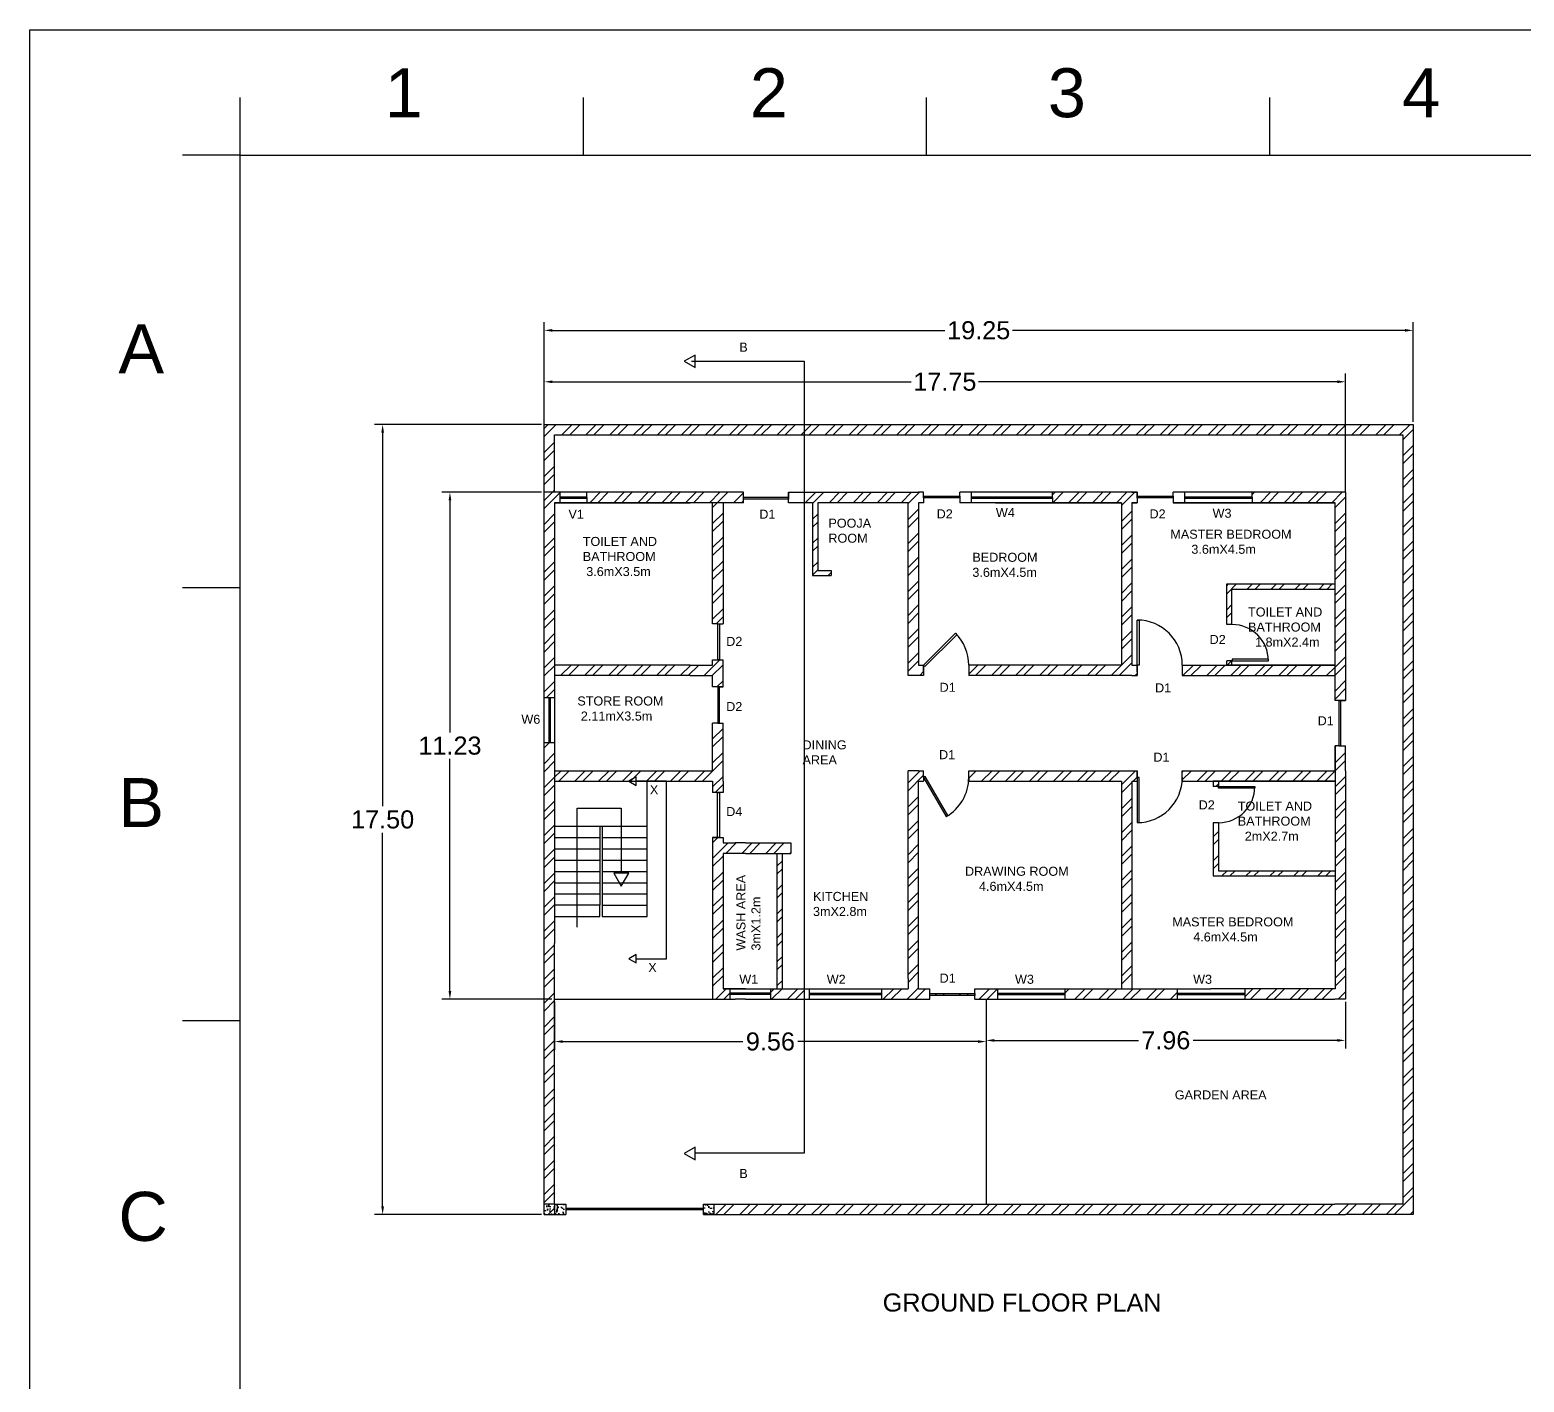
# Model space of a CAD drawing. Header units: metres. Extents: x 102 to 188, y -170 to 119.
# Drawn here: x 101.59 to 134.7, y -7.27 to 22.69 of the extents above; entities that cross this region are included whole.
import ezdxf

# ---------------------------------------------------------------- set-up
doc = ezdxf.new("R2010")
doc.units = ezdxf.units.M
doc.header["$MEASUREMENT"] = 0
for name, color, linetype in [('dim', 212, 'Continuous'), ('door', 34, 'Continuous'), ('hatching', 7, 'Continuous'), ('SECTIONAL VIEW', 60, 'Continuous'), ('stairs', 10, 'Continuous'), ('text', 30, 'Continuous'), ('wall', 7, 'Continuous'), ('window', 242, 'Continuous')]:
    doc.layers.add(name, color=color, linetype=linetype)
doc.styles.get("Standard").update_dxf_attribs({"font": 'arial.ttf'})
doc.dimstyles.get("Standard").update_dxf_attribs({"dimtxt": 0.4, "dimasz": 0.18, "dimexe": 0.18, "dimexo": 0.0625, "dimgap": 0.09, "dimtad": 0, "dimtih": 1, "dimtoh": 1, "dimzin": 0, "dimdsep": 46, "dimtxsty": 'Standard', "dimcen": 0.09, "dimadec": 0, "dimazin": 0, "dimtfac": 1, "dimtofl": 0, "dimtmove": 0, "dimatfit": 3, "dimfxl": 1, "dimtolj": 1, "dimtzin": 0, "dimarcsym": 0})
pattern_1 = [(45, (111.5192, 8.67492), (-0.265165, 0.265165), []), (45, (111.696, 8.67492), (-0.265165, 0.265165), [])]
pattern_2 = [(50, (0, 0), (0.21517805, -0.01882564), [0.0225, -0.2475]), (355, (0, 0), (-0.0416254, 0.22565764), [0.018, -0.198]), (100.45144, (0.01793, -0.00157), (0.17355265, 0.206832), [0.01912206, -0.21034263]), (46.1842, (0, 0.06), (0.3201724, -0.0496558), [0.03375, -0.37125]), (96.63564, (0.02668, 0.05586), (0.2803986, 0.2922356), [0.0286831, -0.3155141]), (351.18416, (0, 0.06), (0.2803986, 0.2922356), [0.027, -0.297]), (21, (0.03, 0.045), (0.17907212, -0.12078567), [0.0225, -0.2475]), (326, (0.03, 0.045), (0.0729946, 0.217545), [0.018, -0.198]), (71.45144, (0.04492, 0.03493), (0.2520667, 0.09675935), [0.01912206, -0.21034263]), (37.5, (0, 0), (0.003647957, 0.099868156), [0, -0.1956, 0, -0.201, 0, -0.19875]), (7.5, (0, 0), (0.07892086, 0.11832351), [0, -0.1146, 0, -0.1911, 0, -0.07575]), (327.5, (-0.0669, 0), (0.16014673, -0.00676646), [0, -0.075, 0, -0.234, 0, -0.3105]), (317.5, (-0.0969, 0), (0.17495585, 0.0300315), [0, -0.0975, 0, -0.1554, 0, -0.2205])]

# ---------------------------------------------------------------- blocks, each defined once
blk = doc.blocks.new('*U13')
for p, q in [((-40, 0), (-40, 6)), ((0, 0), (0, 6))]:
    blk.add_line(p, q)
blk.add_lwpolyline([(0, 0), (-40, 0), (-40, 1.75), (0, 1.75)], close=True)
blk = doc.blocks.new('*U3')
for p, q in [((-40, 0), (-40, 6)), ((0, 0), (0, 6))]:
    blk.add_line(p, q)
blk.add_lwpolyline([(0, 0), (-40, 0), (-40, 1.75), (0, 1.75)], close=True)
blk = doc.blocks.new('*U4')
for p, q in [((0, 0), (0, -6)), ((40, 0), (40, -6))]:
    blk.add_line(p, q)
blk.add_lwpolyline([(0, 0), (40, 0), (40, -1.75), (0, -1.75)], close=True)
blk = doc.blocks.new('*U5')
for p, q in [((0, 0), (0, 6)), ((40, 0), (40, 6))]:
    blk.add_line(p, q)
blk.add_lwpolyline([(0, 0), (40, 0), (40, 1.75), (0, 1.75)], close=True)
blk = doc.blocks.new('*U8')
for p, q in [((-40, 0), (-40, 6)), ((0, 0), (0, 6))]:
    blk.add_line(p, q)
blk.add_lwpolyline([(0, 0), (-28.3, -28.3), (-29.5, -27), (-1.2, 1.2)], close=True)
blk.add_arc((0, 0), 40, 180, 225)
blk = doc.blocks.new('*U9')
for p, q in [((-40, 0), (-40, 6)), ((0, 0), (0, 6))]:
    blk.add_line(p, q)
blk.add_lwpolyline([(0, 0), (0, -40), (-1.75, -40), (-1.75, 0)], close=True)
blk.add_arc((0, 0), 40, 180, 270)
blk = doc.blocks.new('*U7')
for p, q in [((0, 0), (0, -6)), ((-40, 0), (-40, -6))]:
    blk.add_line(p, q)
blk.add_lwpolyline([(0, 0), (0, 40), (-1.75, 40), (-1.75, 0)], close=True)
blk.add_arc((0, 0), 40, 90, 180)
blk = doc.blocks.new('*U6')
for p, q in [((0, 0), (0, -6)), ((-40, 0), (-40, -6))]:
    blk.add_line(p, q)
blk.add_lwpolyline([(0, 0), (-20, 34.6), (-21.5, 33.8), (-1.5, -0.9)], close=True)
blk.add_arc((0, 0), 40, 120, 180)
blk = doc.blocks.new('*U10')
for p, q in [((0, 0), (0, 6)), ((40, 0), (40, 6))]:
    blk.add_line(p, q)
blk.add_lwpolyline([(0, 0), (40, 0), (40, 1.75), (0, 1.75)], close=True)
blk = doc.blocks.new('*D16')
at = {"layer": 'Defpoints', "color": 0, "transparency": 16777216}
for p in [(112.987, 12.444), (110.897, 1.214), (113.217, 1.214)]:
    blk.add_point(p, dxfattribs=at)
at = {"layer": 'dim', "color": 0, "lineweight": -2, "transparency": 16777216}
for p, q in [((112.925, 12.444), (110.717, 12.444)), ((110.897, 12.264), (110.897, 7.124)), ((110.897, 1.394), (110.897, 6.535)), ((113.155, 1.214), (110.717, 1.214))]:
    blk.add_line(p, q, dxfattribs=at)
at = {"layer": 'dim', "color": 0, "transparency": 16777216}
for points in [[(110.867, 12.264), (110.927, 12.264), (110.897, 12.444)], [(110.867, 1.394), (110.927, 1.394), (110.897, 1.214)]]:
    blk.add_solid(points, dxfattribs=at)
at = {"layer": 'dim', "color": 0, "transparency": 16777216, "insert": (110.897, 6.829), "char_height": 0.4, "attachment_point": 5}
blk.add_mtext('\\A1;11.23', dxfattribs=at)
blk = doc.blocks.new('*D17')
at = {"layer": 'Defpoints', "color": 0, "transparency": 16777216}
for p in [(130.737, 14.893), (112.987, 12.444), (130.737, 12.391)]:
    blk.add_point(p, dxfattribs=at)
at = {"layer": 'dim', "color": 0, "lineweight": -2, "transparency": 16777216}
for p, q in [((112.987, 12.507), (112.987, 15.073)), ((130.737, 12.454), (130.737, 15.073)), ((113.167, 14.893), (121.115, 14.893)), ((130.557, 14.893), (122.61, 14.893))]:
    blk.add_line(p, q, dxfattribs=at)
at = {"layer": 'dim', "color": 0, "transparency": 16777216}
for points in [[(113.167, 14.923), (113.167, 14.863), (112.987, 14.893)], [(130.557, 14.923), (130.557, 14.863), (130.737, 14.893)]]:
    blk.add_solid(points, dxfattribs=at)
at = {"layer": 'dim', "color": 0, "transparency": 16777216, "insert": (121.862, 14.893), "char_height": 0.4, "attachment_point": 5}
blk.add_mtext('\\A1;17.75', dxfattribs=at)
blk = doc.blocks.new('*D18')
at = {"layer": 'Defpoints', "color": 0, "transparency": 16777216}
for p in [(132.237, 16.032), (112.987, 13.944), (132.237, 13.944)]:
    blk.add_point(p, dxfattribs=at)
at = {"layer": 'dim', "color": 0, "lineweight": -2, "transparency": 16777216}
for p, q in [((112.987, 14.007), (112.987, 16.212)), ((113.167, 16.032), (121.865, 16.032)), ((132.057, 16.032), (123.36, 16.032)), ((132.237, 14.007), (132.237, 16.212))]:
    blk.add_line(p, q, dxfattribs=at)
at = {"layer": 'dim', "color": 0, "transparency": 16777216}
for points in [[(113.167, 16.062), (113.167, 16.002), (112.987, 16.032)], [(132.057, 16.062), (132.057, 16.002), (132.237, 16.032)]]:
    blk.add_solid(points, dxfattribs=at)
at = {"layer": 'dim', "color": 0, "transparency": 16777216, "insert": (122.612, 16.032), "char_height": 0.4, "attachment_point": 5}
blk.add_mtext('\\A1;19.25', dxfattribs=at)
blk = doc.blocks.new('*D19')
at = {"layer": 'Defpoints', "color": 0, "transparency": 16777216}
for p in [(122.777, 1.214), (130.737, 1.214), (122.777, 0.3)]:
    blk.add_point(p, dxfattribs=at)
at = {"layer": 'dim', "color": 0, "lineweight": -2, "transparency": 16777216}
for p, q in [((122.777, 1.152), (122.777, 0.12)), ((130.737, 1.152), (130.737, 0.12)), ((122.957, 0.3), (126.15, 0.3)), ((130.557, 0.3), (127.365, 0.3))]:
    blk.add_line(p, q, dxfattribs=at)
at = {"layer": 'dim', "color": 0, "transparency": 16777216}
for points in [[(122.957, 0.33), (122.957, 0.27), (122.777, 0.3)], [(130.557, 0.33), (130.557, 0.27), (130.737, 0.3)]]:
    blk.add_solid(points, dxfattribs=at)
at = {"layer": 'dim', "color": 0, "transparency": 16777216, "insert": (126.757, 0.3), "char_height": 0.4, "attachment_point": 5}
blk.add_mtext('\\A1;7.96', dxfattribs=at)
blk = doc.blocks.new('*D20')
at = {"layer": 'Defpoints', "color": 0, "transparency": 16777216}
for p in [(113.217, 1.214), (122.777, 1.214), (113.217, 0.274)]:
    blk.add_point(p, dxfattribs=at)
at = {"layer": 'dim', "color": 0, "lineweight": -2, "transparency": 16777216}
for p, q in [((113.217, 1.152), (113.217, 0.094)), ((122.777, 1.152), (122.777, 0.094)), ((113.397, 0.274), (117.388, 0.274)), ((122.597, 0.274), (118.607, 0.274))]:
    blk.add_line(p, q, dxfattribs=at)
at = {"layer": 'dim', "color": 0, "transparency": 16777216}
for points in [[(113.397, 0.304), (113.397, 0.244), (113.217, 0.274)], [(122.597, 0.304), (122.597, 0.244), (122.777, 0.274)]]:
    blk.add_solid(points, dxfattribs=at)
at = {"layer": 'dim', "color": 0, "transparency": 16777216, "insert": (117.997, 0.274), "char_height": 0.4, "attachment_point": 5}
blk.add_mtext('\\A1;9.56', dxfattribs=at)
blk = doc.blocks.new('*D21')
at = {"layer": 'Defpoints', "color": 0, "transparency": 16777216}
for p in [(112.987, 13.944), (109.406, -3.556), (112.987, -3.556)]:
    blk.add_point(p, dxfattribs=at)
at = {"layer": 'dim', "color": 0, "lineweight": -2, "transparency": 16777216}
for p, q in [((112.925, 13.944), (109.226, 13.944)), ((109.406, 13.764), (109.406, 5.488)), ((109.406, -3.376), (109.406, 4.9)), ((112.925, -3.556), (109.226, -3.556))]:
    blk.add_line(p, q, dxfattribs=at)
at = {"layer": 'dim', "color": 0, "transparency": 16777216}
for points in [[(109.376, 13.764), (109.436, 13.764), (109.406, 13.944)], [(109.376, -3.376), (109.436, -3.376), (109.406, -3.556)]]:
    blk.add_solid(points, dxfattribs=at)
at = {"layer": 'dim', "color": 0, "transparency": 16777216, "insert": (109.406, 5.194), "char_height": 0.4, "attachment_point": 5}
blk.add_mtext('\\A1;17.50', dxfattribs=at)
blk = doc.blocks.new('*U92')
for p, q in [((0, 0), (0, -6)), ((-40, 0), (-40, -6))]:
    blk.add_line(p, q)
blk.add_lwpolyline([(0, 0), (0, 40), (-1.75, 40), (-1.75, 0)], close=True)
blk.add_arc((0, 0), 40, 90, 180)
blk = doc.blocks.new('*U91')
for p, q in [((0, 0), (0, -6)), ((40, 0), (40, -6))]:
    blk.add_line(p, q)
blk.add_lwpolyline([(0, 0), (0, 40), (1.75, 40), (1.75, 0)], close=True)
blk.add_arc((0, 0), 40, 0, 90)

msp = doc.modelspace()

# ---------------------------------------------------------------- hatches: boundary and pattern name
at = {"layer": 'hatching', "transparency": 33554613}
h = msp.add_hatch(dxfattribs=at)
h.set_pattern_fill('ANSI32', color=256)
h.set_pattern_definition(pattern_1)
h.paths.add_polyline_path([(113.217, 12.214), (113.332, 12.214), (113.332, 12.444), (112.987, 12.444), (112.987, 7.897), (113.217, 7.897)])
h.paths.add_polyline_path([(117.398, 12.444), (117.398, 12.444), (113.932, 12.444), (113.932, 12.327), (113.932, 12.214), (116.217, 12.214), (117.398, 12.214), (117.398, 12.294)])
h.paths.add_polyline_path([(116.947, 12.214), (116.717, 12.214), (116.717, 9.531), (116.832, 9.531), (116.947, 9.531)], flags=17)
h.paths.add_polyline_path([(116.947, 8.729), (116.832, 8.729), (116.717, 8.729), (116.717, 8.614), (116.217, 8.614), (113.217, 8.614), (113.217, 8.384), (116.217, 8.384), (116.717, 8.384), (116.717, 8.134), (116.832, 8.134), (116.867, 8.134), (116.947, 8.134)])
h.paths.add_polyline_path([(116.947, 6.274), (116.947, 7.332), (116.832, 7.332), (116.717, 7.332), (116.717, 6.274), (113.217, 6.274), (113.217, 6.044), (116.717, 6.044), (116.717, 5.794), (116.867, 5.794), (116.947, 5.794), (116.947, 6.044)])
h.paths.add_polyline_path([(118.743, 1.444), (117.997, 1.444), (117.997, 1.214), (118.743, 1.214)], flags=17)
h.paths.add_polyline_path([(117.098, 1.444), (116.947, 1.444), (116.947, 4.444), (117.447, 4.444), (118.447, 4.444), (118.447, 4.674), (117.447, 4.674), (117.217, 4.674), (116.947, 4.674), (116.947, 4.794), (116.717, 4.794), (116.717, 1.214), (117.098, 1.214)], flags=17)
h.paths.add_polyline_path([(121.527, 1.338), (121.527, 1.444), (121.277, 1.444), (121.277, 6.044), (121.392, 6.044), (121.392, 6.124), (121.392, 6.274), (121.277, 6.274), (121.047, 6.274), (121.047, 1.674), (121.047, 1.444), (120.459, 1.444), (120.459, 1.214), (121.277, 1.214), (121.528, 1.214), (121.527, 1.294)], flags=17)
h.paths.add_polyline_path([(127.011, 1.444), (126.007, 1.444), (124.529, 1.444), (124.529, 1.214), (127.011, 1.214)], flags=17)
h.paths.add_polyline_path([(126.007, 6.044), (126.122, 6.044), (126.122, 6.124), (126.122, 6.274), (126.007, 6.274), (125.777, 6.274), (122.392, 6.274), (122.392, 6.124), (122.392, 6.044), (125.777, 6.044), (125.777, 1.444), (126.007, 1.444)], flags=17)
h.paths.add_polyline_path([(122.527, 1.214), (122.527, 1.294), (121.527, 1.294), (121.527, 1.338), (122.527, 1.338), (122.527, 1.444), (123.027, 1.444), (123.027, 1.214)], flags=17)
h.paths.add_polyline_path([(130.737, 1.444), (130.737, 6.274), (130.737, 6.829), (130.589, 6.829), (130.507, 6.829), (130.507, 6.274), (130.507, 1.444), (128.512, 1.444), (128.512, 1.214), (130.501, 1.214), (130.737, 1.214)], flags=17)
h.paths.add_polyline_path([(130.507, 6.274), (127.122, 6.274), (127.122, 6.124), (127.122, 6.044), (130.507, 6.044)], flags=17)
h.paths.add_polyline_path([(130.507, 8.614), (128.107, 8.614), (127.122, 8.614), (127.122, 8.464), (127.122, 8.384), (130.507, 8.384)], flags=17)
h.paths.add_polyline_path([(126.122, 12.444), (126.007, 12.444), (124.244, 12.444), (124.244, 12.329), (124.244, 12.214), (125.777, 12.214), (125.777, 8.614), (122.392, 8.614), (122.392, 8.464), (122.392, 8.384), (125.777, 8.384), (126.007, 8.384), (126.122, 8.384), (126.122, 8.464), (126.122, 8.614), (126.007, 8.614), (126.007, 12.214), (126.122, 12.214)], flags=17)
h.paths.add_polyline_path([(121.392, 12.359), (121.392, 12.444), (121.277, 12.444), (121.047, 12.444), (118.743, 12.444), (118.743, 12.214), (118.932, 12.214), (118.932, 10.714), (118.932, 10.599), (119.047, 10.599), (119.347, 10.599), (119.347, 10.714), (119.047, 10.714), (119.047, 12.214), (121.047, 12.214), (121.047, 8.384), (121.392, 8.384), (121.392, 8.464), (121.392, 8.614), (121.277, 8.614), (121.277, 12.214), (121.392, 12.214), (121.392, 12.324)], flags=17)
h.paths.add_polyline_path([(118.262, 4.444), (118.147, 4.444), (118.147, 1.444), (118.262, 1.444)], flags=16)
h.paths.add_polyline_path([(118.743, 13.944), (112.987, 13.944), (112.987, 12.444), (113.217, 12.444), (113.217, 13.714), (118.743, 13.714)])
h.paths.add_polyline_path([(116.747, -3.326), (116.747, -3.556), (132.237, -3.556), (132.237, 13.944), (118.743, 13.944), (118.743, 13.714), (132.007, 13.714), (132.007, -3.326), (130.737, -3.326), (130.501, -3.326)])
h.paths.add_polyline_path([(127.807, 5.926), (127.922, 5.926), (127.922, 6.044), (127.807, 6.044)])
h.paths.add_polyline_path([(127.922, 5.124), (127.807, 5.124), (127.807, 3.944), (130.507, 3.944), (130.507, 4.059), (127.922, 4.059)])
h = msp.add_hatch(dxfattribs=at)
h.set_pattern_fill('ANSI32', color=256)
h.set_pattern_definition(pattern_1)
h.paths.add_polyline_path([(130.737, 12.444), (128.674, 12.444), (128.674, 12.329), (128.674, 12.214), (130.507, 12.214), (130.507, 7.829), (130.589, 7.829), (130.632, 7.829), (130.737, 7.829)])
at = {"layer": 'hatching', "transparency": 33554567}
h = msp.add_hatch(dxfattribs=at)
h.set_pattern_fill('ANSI32', color=0)
h.paths.add_polyline_path([(128.222, 10.299), (130.507, 10.299), (130.507, 10.414), (128.107, 10.414), (128.107, 9.514), (128.222, 9.514)])
h.paths.add_polyline_path([(128.222, 8.712), (128.107, 8.712), (128.107, 8.614), (128.222, 8.614)])
at = {"layer": 'hatching', "transparency": 33554613}
h = msp.add_hatch(dxfattribs=at)
h.set_pattern_fill('ANSI32', color=256)
h.set_pattern_definition(pattern_1)
h.paths.add_polyline_path([(112.987, -3.556), (113.217, -3.556), (113.217, -3.326), (113.217, 2.444), (113.217, 6.897), (112.987, 6.897)])
at = {"layer": 'hatching', "transparency": 33554633}
h = msp.add_hatch(dxfattribs=at)
h.set_pattern_fill('AR-CONC', color=0, scale=0.03)
h.set_pattern_definition(pattern_2)
h.paths.add_polyline_path([(113.217, -3.326), (112.987, -3.326), (112.987, -3.556), (113.217, -3.556)])
at = {"layer": 'hatching', "transparency": 33554687}
h = msp.add_hatch(dxfattribs=at)
h.set_pattern_fill('AR-CONC', color=256, scale=0.03)
h.set_pattern_definition(pattern_2)
h.paths.add_polyline_path([(113.467, -3.556), (113.467, -3.326), (113.217, -3.326), (113.217, -3.556)])
at = {"layer": 'text', "transparency": 33554633}
h = msp.add_hatch(dxfattribs=at)
h.set_pattern_fill('AR-CONC', color=0, scale=0.03)
h.set_pattern_definition(pattern_2)
h.paths.add_polyline_path([(116.747, -3.326), (116.517, -3.326), (116.517, -3.556), (116.747, -3.556)])

# ---------------------------------------------------------------- linework, layer by layer
for p, q in [((113.217, 6.274), (116.717, 6.274)), ((113.217, 6.044), (116.717, 6.044))]:
    msp.add_line(p, q)
at = {"layer": 'dim', "linetype": 'Continuous'}
msp.add_lwpolyline([(182.709, -56.813), (106.252, -56.813), (106.252, 19.917), (182.709, 19.917), (182.709, 10.327), (182.709, -53.887)], dxfattribs=at)
at = {"layer": 'door'}
for p, q in [((116.832, 8.729), (116.947, 8.729)), ((121.392, 8.464), (121.392, 8.614)), ((126.122, 8.464), (126.122, 8.614)), ((116.947, 8.134), (116.832, 8.134)), ((126.007, 6.274), (126.122, 6.274)), ((126.122, 6.274), (126.122, 6.044)), ((121.527, 1.294), (121.527, 1.444)), ((113.467, -3.326), (113.467, -3.556)), ((116.517, -3.426), (113.467, -3.426)), ((116.517, -3.456), (113.467, -3.456)), ((116.517, -3.556), (116.517, -3.326))]:
    msp.add_line(p, q, dxfattribs=at)
at = {"layer": 'hatching'}
for p, q in [((130.737, 12.444), (130.737, 7.829)), ((130.737, 7.829), (130.632, 7.829)), ((113.217, -3.326), (112.987, -3.326))]:
    msp.add_line(p, q, dxfattribs=at)
at = {"layer": 'SECTIONAL VIEW'}
for p, q in [((115.698, 6.044), (115.022, 6.044)), ((115.698, 2.11), (115.698, 6.044)), ((115.022, 2.11), (115.698, 2.11))]:
    msp.add_line(p, q, dxfattribs=at)
for points in [[(116.328, 15.485), (116.087, 15.346), (116.328, 15.207)], [(115.022, 6.139), (114.858, 6.044), (115.022, 5.949)], [(115.022, 2.205), (114.858, 2.11), (115.022, 2.015)], [(116.328, -2.065), (116.087, -2.204), (116.328, -2.344)]]:
    msp.add_lwpolyline(points, close=True, dxfattribs=at)
msp.add_lwpolyline([(116.248, 15.346), (118.743, 15.346), (118.743, -2.202), (116.328, -2.202)], dxfattribs=at)
at = {"layer": 'stairs'}
for p, q in [((113.217, 6.044), (115.267, 6.044)), ((114.217, 6.044), (114.217, 6.044)), ((115.267, 5.042), (115.267, 6.044)), ((113.717, 2.809), (113.717, 5.443)), ((113.717, 5.443), (114.693, 5.443)), ((114.693, 5.443), (114.693, 4.005)), ((113.217, 5.044), (114.217, 5.044)), ((113.217, 5.044), (114.217, 5.044)), ((114.217, 5.044), (114.217, 3.294)), ((114.217, 5.044), (115.267, 5.044)), ((114.217, 5.044), (114.267, 5.044)), ((114.267, 5.044), (114.267, 3.044)), ((114.267, 5.044), (115.267, 5.044)), ((115.267, 3.044), (115.267, 5.042)), ((113.217, 4.794), (114.217, 4.794)), ((114.267, 4.794), (115.267, 4.794)), ((113.217, 4.544), (114.217, 4.544)), ((114.267, 4.544), (115.267, 4.544)), ((113.217, 4.294), (114.217, 4.294)), ((113.217, 4.044), (114.217, 4.044)), ((114.267, 4.294), (115.267, 4.294)), ((114.267, 4.044), (115.267, 4.044)), ((113.217, 3.794), (114.217, 3.794)), ((114.267, 3.794), (115.267, 3.794)), ((113.217, 3.544), (114.217, 3.544)), ((114.267, 3.544), (115.267, 3.544)), ((114.217, 3.294), (113.217, 3.294)), ((113.217, 3.044), (114.217, 3.044)), ((114.217, 3.044), (114.217, 3.294)), ((114.267, 3.294), (115.267, 3.294)), ((114.267, 3.044), (115.267, 3.044))]:
    msp.add_line(p, q, dxfattribs=at)
msp.add_lwpolyline([(114.527, 4.005), (114.693, 3.718), (114.858, 4.005)], close=True, dxfattribs=at)
at = {"layer": 'text', "linetype": 'Continuous'}
for p, q in [((106.252, 19.917), (106.252, 21.191)), ((113.855, 19.917), (113.855, 21.191)), ((121.457, 19.917), (121.457, 21.191)), ((129.06, 19.917), (129.06, 21.191)), ((106.252, 19.917), (104.971, 19.917)), ((106.252, 10.327), (104.971, 10.327)), ((106.252, 0.736), (104.971, 0.736))]:
    msp.add_line(p, q, dxfattribs=at)
msp.add_lwpolyline([(101.591, 22.689), (186.459, 22.689), (186.459, -60.524), (101.591, -60.524)], close=True, dxfattribs=at)
at = {"layer": 'wall'}
for p, q in [((112.987, 12.444), (112.987, 13.944)), ((112.987, 13.944), (132.237, 13.944)), ((132.237, 13.944), (132.237, -3.556)), ((113.217, 13.714), (132.007, 13.714)), ((113.217, 12.444), (113.217, 13.714)), ((132.007, 13.714), (132.007, -3.326)), ((112.987, -3.556), (112.987, 12.444)), ((117.398, 12.214), (117.398, 12.294)), ((118.398, 12.214), (118.398, 12.294)), ((121.047, 12.444), (121.277, 12.444)), ((121.392, 12.444), (121.277, 12.444)), ((121.392, 12.324), (121.392, 12.214)), ((122.194, 12.324), (122.194, 12.214)), ((126.007, 12.444), (126.122, 12.444)), ((126.122, 12.444), (126.122, 12.214)), ((126.924, 12.324), (126.924, 12.214)), ((113.217, 12.214), (113.217, 2.444)), ((113.217, 12.214), (116.217, 12.214)), ((117.402, 12.214), (113.217, 12.214)), ((116.717, 9.531), (116.717, 12.214)), ((116.947, 12.214), (116.947, 9.531)), ((118.932, 12.214), (118.398, 12.214)), ((118.932, 12.214), (118.932, 10.714)), ((121.047, 12.214), (119.047, 12.214)), ((119.047, 12.214), (119.047, 10.714)), ((121.047, 8.384), (121.047, 12.214)), ((121.277, 12.214), (121.277, 8.614)), ((121.392, 12.214), (121.277, 12.214)), ((122.987, 12.214), (122.194, 12.214)), ((125.777, 12.214), (122.194, 12.214)), ((122.987, 12.214), (125.777, 12.214)), ((125.777, 12.214), (125.777, 8.614)), ((126.007, 12.214), (126.007, 8.614)), ((126.007, 12.214), (126.122, 12.214)), ((126.122, 12.214), (126.007, 12.214)), ((126.122, 12.214), (126.007, 12.214)), ((130.507, 12.214), (126.924, 12.214)), ((126.924, 12.214), (130.508, 12.214)), ((130.507, 7.829), (130.507, 12.214)), ((118.932, 10.714), (118.932, 10.599)), ((118.932, 10.599), (119.047, 10.599)), ((119.047, 10.714), (119.347, 10.714)), ((119.047, 10.714), (119.347, 10.714)), ((119.047, 10.599), (119.347, 10.599)), ((119.347, 10.714), (119.347, 10.599)), ((128.107, 10.414), (130.507, 10.414)), ((128.107, 9.514), (128.107, 10.414)), ((128.222, 10.299), (130.507, 10.299)), ((128.222, 9.514), (128.222, 10.299)), ((116.832, 9.531), (116.717, 9.531)), ((116.217, 8.614), (113.217, 8.614)), ((116.217, 8.614), (116.717, 8.614)), ((116.717, 8.614), (116.717, 8.729)), ((116.717, 8.729), (116.947, 8.729)), ((116.947, 8.134), (116.947, 8.729)), ((121.277, 8.614), (121.392, 8.614)), ((125.777, 8.614), (122.392, 8.614)), ((126.007, 8.614), (126.122, 8.614)), ((127.122, 8.614), (130.507, 8.614)), ((128.107, 8.614), (128.107, 8.712)), ((130.507, 8.614), (128.107, 8.614)), ((128.222, 8.614), (128.222, 8.712)), ((116.217, 8.384), (113.217, 8.384)), ((116.217, 8.384), (116.717, 8.384)), ((116.717, 8.134), (116.717, 8.384)), ((121.392, 8.384), (121.047, 8.384)), ((121.392, 8.464), (121.392, 8.384)), ((122.392, 8.464), (122.392, 8.384)), ((125.777, 8.384), (122.392, 8.384)), ((126.007, 8.384), (125.777, 8.384)), ((126.007, 8.384), (126.122, 8.384)), ((126.122, 8.464), (126.122, 8.384)), ((127.122, 8.464), (127.122, 8.384)), ((127.122, 8.384), (130.507, 8.384)), ((116.832, 8.134), (116.717, 8.134)), ((130.589, 7.829), (130.507, 7.829)), ((116.717, 6.274), (116.717, 7.332)), ((116.832, 7.332), (116.717, 7.332)), ((116.947, 6.274), (116.947, 7.332)), ((130.507, 6.274), (130.507, 6.829)), ((130.507, 6.829), (130.507, 6.274)), ((130.589, 6.829), (130.507, 6.829)), ((130.737, 6.274), (130.737, 6.829)), ((113.217, 6.274), (116.717, 6.274)), ((116.717, 6.044), (116.717, 5.794)), ((116.947, 6.044), (116.947, 6.274)), ((116.947, 6.044), (116.947, 5.794)), ((121.047, 1.674), (121.047, 6.274)), ((121.277, 6.274), (121.047, 6.274)), ((121.277, 6.274), (121.392, 6.274)), ((121.277, 1.444), (121.277, 6.044)), ((121.277, 6.044), (121.392, 6.044)), ((121.392, 6.124), (121.392, 6.044)), ((122.392, 6.274), (125.777, 6.274)), ((122.392, 6.124), (122.392, 6.044)), ((122.392, 6.044), (125.777, 6.044)), ((125.777, 6.274), (126.007, 6.274)), ((125.777, 6.044), (125.777, 1.444)), ((126.007, 6.274), (126.122, 6.274)), ((126.007, 6.044), (126.007, 1.444)), ((126.007, 6.044), (126.122, 6.044)), ((127.122, 6.274), (130.507, 6.274)), ((127.122, 6.124), (127.122, 6.044)), ((127.122, 6.044), (130.507, 6.044)), ((130.507, 6.044), (127.807, 6.044)), ((127.807, 6.044), (127.807, 5.926)), ((127.922, 6.044), (127.922, 5.926)), ((130.507, 6.274), (130.507, 1.444)), ((130.737, 6.274), (130.737, 1.444)), ((116.947, 5.794), (116.867, 5.794)), ((127.807, 5.124), (127.807, 3.944)), ((127.922, 5.124), (127.922, 4.059)), ((116.717, 4.794), (116.717, 1.214)), ((116.717, 4.794), (116.947, 4.794)), ((116.947, 4.794), (116.947, 4.674)), ((116.947, 4.674), (117.217, 4.674)), ((117.447, 4.674), (117.217, 4.674)), ((117.447, 4.674), (118.447, 4.674)), ((118.447, 4.674), (118.447, 4.444)), ((121.277, 1.674), (121.277, 4.674)), ((116.947, 4.444), (116.947, 1.444)), ((117.447, 4.444), (116.947, 4.444)), ((117.447, 4.444), (118.447, 4.444)), ((118.147, 1.444), (118.147, 4.444)), ((118.262, 1.444), (118.262, 4.444)), ((127.922, 4.059), (130.507, 4.059)), ((127.807, 3.944), (130.507, 3.944)), ((113.217, -3.326), (113.217, 2.444)), ((121.047, 1.674), (121.047, 1.444)), ((121.277, 1.444), (121.277, 1.674)), ((117.447, 1.444), (116.947, 1.444)), ((116.947, 1.444), (118.147, 1.444)), ((117.447, 1.444), (121.047, 1.444)), ((121.277, 1.444), (121.527, 1.444)), ((122.527, 1.444), (127.757, 1.444)), ((126.007, 1.444), (127.011, 1.444)), ((130.507, 1.444), (127.757, 1.444)), ((130.737, 1.444), (130.737, 1.214)), ((113.217, 1.214), (116.717, 1.214)), ((116.717, 1.214), (117.217, 1.214)), ((117.447, 1.214), (117.217, 1.214)), ((117.447, 1.214), (121.277, 1.214)), ((121.277, 1.214), (121.528, 1.214)), ((121.528, 1.214), (121.527, 1.294)), ((122.527, 1.214), (122.527, 1.294)), ((122.527, 1.214), (130.501, 1.214)), ((122.777, 1.214), (122.777, -3.326)), ((130.737, 1.214), (130.501, 1.214)), ((112.987, -3.556), (113.217, -3.556)), ((113.217, -3.326), (113.467, -3.326)), ((113.217, -3.326), (113.217, -3.556)), ((113.217, -3.556), (113.467, -3.556)), ((116.517, -3.326), (130.501, -3.326)), ((116.517, -3.326), (116.747, -3.326)), ((116.517, -3.556), (116.517, -3.326)), ((116.517, -3.556), (130.737, -3.556)), ((116.747, -3.556), (116.517, -3.556)), ((116.747, -3.326), (116.747, -3.556)), ((130.737, -3.326), (130.501, -3.326)), ((132.007, -3.326), (130.737, -3.326)), ((132.237, -3.556), (130.737, -3.556))]:
    msp.add_line(p, q, dxfattribs=at)
for points in [[(117.398, 12.444), (112.987, 12.444)], [(118.398, 12.444), (121.047, 12.444)], [(126.122, 12.444), (122.194, 12.444)], [(130.737, 12.444), (126.924, 12.444)]]:
    msp.add_lwpolyline(points, dxfattribs=at)
at = {"layer": 'window'}
for p, q in [((113.332, 12.439), (113.332, 12.444)), ((113.332, 12.439), (113.332, 12.214)), ((113.332, 12.342), (113.932, 12.342)), ((113.332, 12.312), (113.932, 12.312)), ((113.932, 12.327), (113.932, 12.444)), ((113.932, 12.327), (113.932, 12.214)), ((117.398, 12.444), (117.398, 12.444)), ((117.398, 12.329), (117.398, 12.329)), ((118.398, 12.444), (118.398, 12.294)), ((122.444, 12.444), (122.444, 12.214)), ((122.444, 12.344), (124.244, 12.344)), ((122.444, 12.314), (124.244, 12.314)), ((124.244, 12.329), (124.244, 12.444)), ((124.244, 12.329), (124.244, 12.214)), ((127.174, 12.444), (127.174, 12.214)), ((127.174, 12.344), (128.674, 12.344)), ((127.174, 12.314), (128.674, 12.314)), ((128.674, 12.329), (128.674, 12.444)), ((128.674, 12.329), (128.674, 12.214)), ((117.402, 12.214), (117.398, 12.214)), ((112.987, 7.897), (113.217, 7.897)), ((113.087, 7.897), (113.087, 6.897)), ((113.117, 7.897), (113.117, 6.897)), ((112.987, 6.897), (113.217, 6.897)), ((117.997, 1.344), (117.097, 1.344)), ((117.098, 1.444), (117.098, 1.214)), ((117.997, 1.444), (117.997, 1.214)), ((118.859, 1.444), (118.859, 1.214)), ((118.859, 1.344), (120.459, 1.344)), ((120.459, 1.444), (120.459, 1.214)), ((123.027, 1.444), (123.027, 1.214)), ((123.029, 1.344), (124.529, 1.344)), ((124.529, 1.214), (124.529, 1.444)), ((127.011, 1.444), (127.011, 1.214)), ((127.012, 1.344), (128.512, 1.344)), ((128.512, 1.214), (128.512, 1.444)), ((117.997, 1.314), (117.097, 1.314)), ((117.997, 1.314), (117.097, 1.314)), ((118.859, 1.314), (120.459, 1.314)), ((123.029, 1.314), (124.529, 1.314)), ((127.012, 1.314), (128.512, 1.314))]:
    msp.add_line(p, q, dxfattribs=at)

# ---------------------------------------------------------------- block references
at = {"layer": 'door'}
for name, p, xscale, yscale, zscale, rotation in [('*U4', (118.398, 12.294), 0.02499322443681313, 0.02499322443681313, 0.02499322443681313, 180), ('*U9', (126.122, 8.614), 0.02499322443681313, 0.02499322443681313, 0.02499322443681313, 180), ('*U13', (116.832, 8.729), 0.02004849932678137, 0.02004849932678137, 0.02004849932678137, 269.9999999999999), ('*U8', (121.392, 8.614), 0.02499322443681313, 0.02499322443681313, 0.02499322443681313, 180), ('*U92', (128.228, 8.712), 0.02004849932678137, 0.02004849932678137, 0.02004849932678137, 269.9999999999999), ('*U5', (116.832, 8.134), 0.02004849932678137, 0.02004849932678137, 0.02004849932678137, 269.9999999999999), ('*U10', (130.589, 7.829), 0.02499322443681313, 0.02499322443681313, 0.02499322443681313, 270), ('*U6', (121.392, 6.124), 0.02499322443681313, 0.02499322443681313, 0.02499322443681313, 180), ('*U7', (126.122, 6.124), 0.02499322443681313, 0.02499322443681313, 0.02499322443681313, 180), ('*U4', (116.867, 5.794), 0.02499322443681313, 0.02499322443681313, 0.02499322443681313, 270), ('*U91', (127.928, 5.926), 0.02004849932678137, 0.02004849932678137, 0.02004849932678137, 269.9999999999999)]:
    msp.add_blockref(name, p, dxfattribs=dict(at, xscale=xscale, yscale=yscale, zscale=zscale, rotation=rotation))
for name, p, xscale, yscale, zscale in [('*U13', (122.194, 12.324), 0.02004849932678137, 0.02004849932678137, 0.02004849932678137), ('*U13', (126.924, 12.324), 0.02004849932678137, 0.02004849932678137, 0.02004849932678137), ('*U3', (122.527, 1.294), 0.02499322443681313, 0.02499322443681313, 0.02499322443681313)]:
    msp.add_blockref(name, p, dxfattribs=dict(at, xscale=xscale, yscale=yscale, zscale=zscale))

# ---------------------------------------------------------------- texts
at = {"layer": 'text', "linetype": 'Continuous', "char_height": 1.086, "attachment_point": 1}
for s, width, insert in [('2', 4.28459, (117.542, 21.84)), ('3', 4.28459, (124.144, 21.84)), ('1', 4.28459, (109.451, 21.84)), ('4', 4.28459, (131.993, 21.84)), ('A', 3.4799, (103.552, 16.167)), ('B', 3.4799, (103.552, 6.112)), ('C', 3.4799, (103.552, -3.056))]:
    msp.add_mtext_dynamic_manual_height_columns(s, width=width, gutter_width=1.131, heights=[0], dxfattribs=dict(at, insert=insert))
at = {"layer": 'text', "attachment_point": 1}
for s, width, heights, insert, char_height in [('B', 0.81812, [0], (117.308, 15.759), 0.2), ('V1', 0.81812, [0], (113.523, 12.059), 0.2), ('D1', 0.81812, [0], (117.751, 12.059), 0.2), ('D2', 0.81812, [0], (121.68, 12.066), 0.2), ('W4', 0.81812, [0], (122.993, 12.094), 0.2), ('D2', 0.81812, [0], (126.396, 12.066), 0.2), ('W3', 0.81812, [0], (127.794, 12.08), 0.2), ('POOJA ROOM', 1.49333, [0], (119.282, 11.86), 0.2), ('MASTER BEDROOM\\P      3.6mX4.5m', 3.34378, [0], (126.858, 11.615), 0.2), ('TOILET AND BATHROOM\\P 3.6mX3.5m', 2.63688, [0], (113.84, 11.455), 0.2), ('BEDROOM\\P3.6mX4.5m', 3.34378, [0], (122.472, 11.104), 0.2), ('TOILET AND BATHROOM\\P  1.8mX2.4m', 2.63688, [0], (128.579, 9.892), 0.2), ('D2', 0.81812, [0], (127.728, 9.283), 0.2), ('D2', 0.81812, [0], (117.018, 9.241), 0.2), ('D1', 0.81812, [0], (121.746, 8.223), 0.2), ('D1', 0.81812, [0], (126.52, 8.211), 0.2), ('STORE ROOM\\P 2.11mX3.5m', 2.63688, [1.227], (113.72, 7.92), 0.2), ('D2', 0.81812, [0], (117.018, 7.797), 0.2), ('W6', 0.81812, [0], (112.48, 7.515), 0.2), ('D1', 0.81812, [0], (130.121, 7.482), 0.2), ('DINING  AREA ', 1.70015, [0], (118.709, 6.948), 0.2), ('D1', 0.81812, [0], (121.733, 6.731), 0.2), ('D1', 0.81812, [0], (126.482, 6.675), 0.2), ('X', 0.81812, [0], (115.326, 5.953), 0.2), ('D4', 0.81812, [0], (117.018, 5.47), 0.2), ('D2', 0.81812, [0], (127.485, 5.618), 0.2), ('TOILET AND BATHROOM\\P  2mX2.7m', 2.63688, [0], (128.352, 5.592), 0.2), ('DRAWING ROOM                                 \\P    4.6mX4.5m', 3.34378, [0], (122.308, 4.147), 0.2), (' KITCHEN\\P 3mX2.8m', 2.41625, [0], (118.863, 3.59), 0.2), ('MASTER BEDROOM\\P      4.6mX4.5m', 3.34378, [0], (126.899, 3.026), 0.2), ('X', 0.81812, [0], (115.291, 2.014), 0.2), ('W1', 0.81812, [0], (117.308, 1.754), 0.2), ('W2', 0.81812, [0], (119.246, 1.754), 0.2), ('D1', 0.81812, [0], (121.746, 1.78), 0.2), ('W3', 0.81812, [0], (123.416, 1.754), 0.2), ('W3', 0.81812, [0], (127.363, 1.754), 0.2), ('GARDEN AREA', 2.63688, [1.227], (126.956, -0.808), 0.2), ('B', 0.81812, [0], (117.308, -2.549), 0.2), ('GROUND FLOOR PLAN', 12.06326, [0], (120.485, -5.308), 0.4)]:
    msp.add_mtext_dynamic_manual_height_columns(s, width=width, gutter_width=1, heights=heights, dxfattribs=dict(at, insert=insert, char_height=char_height))
at = {"layer": 'text', "insert": (117.244, 2.291), "char_height": 0.2, "attachment_point": 1, "rotation": 90}
msp.add_mtext_dynamic_manual_height_columns('WASH AREA         3mX1.2m', width=2.41625, gutter_width=1, heights=[0], dxfattribs=at)

# ---------------------------------------------------------------- dimensions: what is measured, and where the dimension line sits
at = {"layer": 'dim'}
for base, p1, p2, picture, middle in [((132.237, 16.032), (112.987, 13.944), (132.237, 13.944), '*D18', (122.612, 16.032)), ((130.737, 14.893), (112.987, 12.444), (130.737, 12.391), '*D17', (121.862, 14.893)), ((113.217, 0.274), (122.777, 1.214), (113.217, 1.214), '*D20', (117.997, 0.274)), ((122.777, 0.3), (130.737, 1.214), (122.777, 1.214), '*D19', (126.757, 0.3))]:
    dim = msp.add_linear_dim(base=base, p1=p1, p2=p2, dimstyle='Standard', dxfattribs=at)
    dim.commit()
    dim.dimension.update_dxf_attribs({"geometry": picture, "text_midpoint": middle})
for base, p1, p2, picture, middle in [((109.406, -3.556), (112.987, 13.944), (112.987, -3.556), '*D21', (109.406, 5.194)), ((110.897, 1.214), (112.987, 12.444), (113.217, 1.214), '*D16', (110.897, 6.829))]:
    dim = msp.add_linear_dim(base=base, p1=p1, p2=p2, angle=90, dimstyle='Standard', dxfattribs=at)
    dim.commit()
    dim.dimension.update_dxf_attribs({"geometry": picture, "text_midpoint": middle})

doc.saveas('drawing.dxf')
